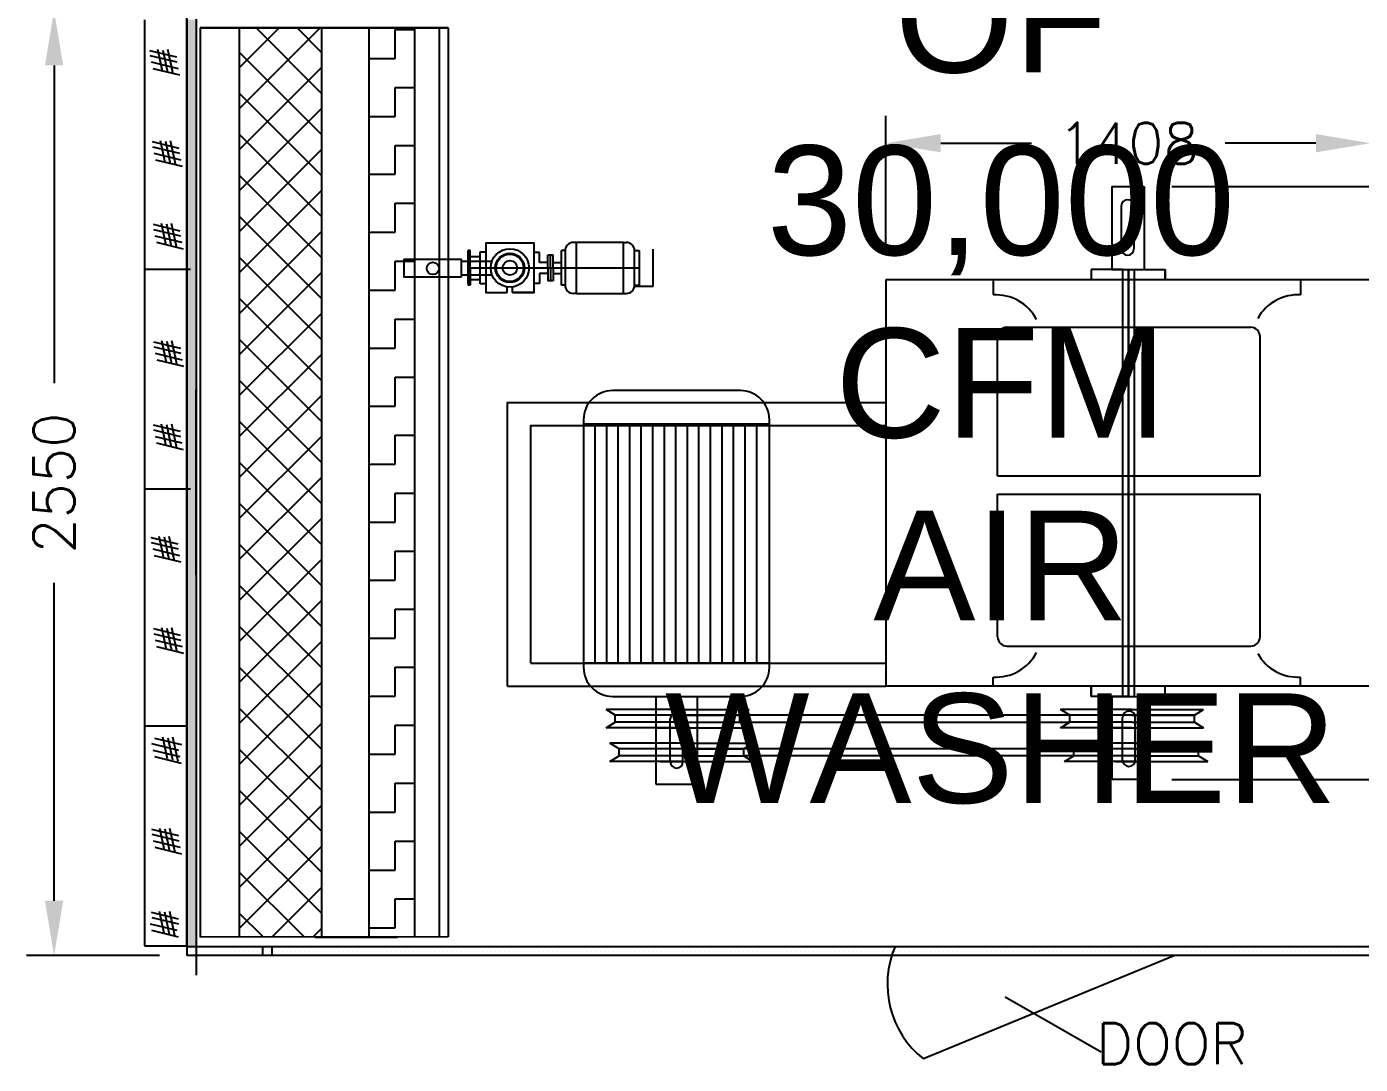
# Model space of a CAD drawing. Extents: x 17841 to 24164, y -6417 to 2983.
# Drawn here: x 19076 to 20537, y 1113 to 2250 of the extents above; entities that cross this region are included whole.
import ezdxf

# ---------------------------------------------------------------- set-up
doc = ezdxf.new("R2010")
doc.units = 0
doc.header["$LTSCALE"] = 5
doc.header["$PDMODE"] = 3
doc.layers.get('0').update_dxf_attribs({"linetype": 'CONTINUOUS'})
doc.layers.get('DEFPOINTS').update_dxf_attribs({"linetype": 'CONTINUOUS'})
doc.styles.get("Standard").update_dxf_attribs({"font": 'romans.shx', "height": 45})
doc.dimstyles.get("Standard").update_dxf_attribs({"dimscale": 30, "dimtxt": 2, "dimasz": 1, "dimexe": 0.5, "dimexo": 0.5, "dimgap": 0.2, "dimtad": 1, "dimdec": 0, "dimdsep": 46, "dimtxsty": 'Standard', "dimcen": 2.5, "dimadec": 0, "dimazin": 0, "dimtfac": 1, "dimtdec": 0, "dimtmove": 2, "dimatfit": 3, "dimfxl": 1, "dimtolj": 1, "dimtzin": 0, "dimarcsym": 0})

# ---------------------------------------------------------------- blocks, each defined once
blk = doc.blocks.new('*D22')
at = {"color": 0, "lineweight": -2, "transparency": 16777216}
for p, q in [((19221.6, 2267.1), (19076.4, 2267.1)), ((19106.4, 2207.1), (19106.4, 1858.9)), ((19106.4, 1292.1), (19106.4, 1640.3)), ((19221.9, 1232.1), (19076.4, 1232.1))]:
    blk.add_line(p, q, dxfattribs=at)
at = {"color": 0, "transparency": 16777216}
for points in [[(19096.4, 2207.1), (19116.4, 2207.1), (19106.4, 2267.1)], [(19096.4, 1292.1), (19116.4, 1292.1), (19106.4, 1232.1)]]:
    blk.add_solid(points, dxfattribs=at)
at = {"layer": 'DEFPOINTS', "color": 0, "transparency": 16777216}
for p in [(19251.6, 2267.1), (19106.4, 1232.1), (19251.9, 1232.1)]:
    blk.add_point(p, dxfattribs=at)
at = {"color": 0, "transparency": 16777216, "insert": (19106.4, 1749.6), "char_height": 45, "attachment_point": 5, "rotation": 90}
blk.add_mtext('\\A1;2550', dxfattribs=at)
blk = doc.blocks.new('*D28')
at = {"color": 0, "lineweight": -2, "transparency": 16777216}
for p, q in [((20330.4, 2074.5), (20925.5, 2074.5)), ((20895.5, 2014.5), (20895.5, 1855.7)), ((20895.5, 1484.8), (20895.5, 1643.6)), ((20330.6, 1424.8), (20925.5, 1424.8))]:
    blk.add_line(p, q, dxfattribs=at)
at = {"color": 0, "transparency": 16777216}
for points in [[(20885.5, 2014.5), (20905.5, 2014.5), (20895.5, 2074.5)], [(20885.5, 1484.8), (20905.5, 1484.8), (20895.5, 1424.8)]]:
    blk.add_solid(points, dxfattribs=at)
at = {"layer": 'DEFPOINTS', "color": 0, "transparency": 16777216}
for p in [(20300.4, 2074.5), (20300.6, 1424.8), (20895.5, 1424.8)]:
    blk.add_point(p, dxfattribs=at)
at = {"color": 0, "transparency": 16777216, "insert": (20895.5, 1749.6), "char_height": 45, "attachment_point": 5, "rotation": 90}
blk.add_mtext('\\A1;1520', dxfattribs=at)
blk = doc.blocks.new('*D29')
at = {"color": 0, "lineweight": -2, "transparency": 16777216}
for p, q in [((20017.5, 2002.1), (20017.5, 2151.9)), ((20548.4, 2002.1), (20548.4, 2151.9)), ((20077.5, 2121.9), (20176.9, 2121.9)), ((20488.4, 2121.9), (20389, 2121.9))]:
    blk.add_line(p, q, dxfattribs=at)
at = {"color": 0, "transparency": 16777216}
for points in [[(20077.5, 2131.9), (20077.5, 2111.9), (20017.5, 2121.9)], [(20488.4, 2131.9), (20488.4, 2111.9), (20548.4, 2121.9)]]:
    blk.add_solid(points, dxfattribs=at)
at = {"layer": 'DEFPOINTS', "color": 0, "transparency": 16777216}
for p in [(20548.4, 2121.9), (20017.5, 1972.1), (20548.4, 1972.1)]:
    blk.add_point(p, dxfattribs=at)
at = {"color": 0, "transparency": 16777216, "insert": (20282.9, 2121.9), "char_height": 45, "attachment_point": 5}
blk.add_mtext('\\A1;1408', dxfattribs=at)

msp = doc.modelspace()

# ---------------------------------------------------------------- hatches: boundary and pattern name
h = msp.add_hatch()
h.set_pattern_fill('DOTS', color=0, scale=3, style=0)
h.set_pattern_definition([(0, (-10661.94, -1087.201), (2.38125, 4.7625), [0, -4.7625])])
h.paths.add_polyline_path([(19251.9, 2257.1), (19251.9, 1242.6), (19261.9, 1242.6), (19261.9, 1445.6), (19261.9, 1648.6), (19261.9, 1851.6), (19261.9, 2054.6), (19261.9, 2257.1)])
h = msp.add_hatch()
h.set_pattern_fill('ANSI37', color=0, scale=10, style=0)
h.set_pattern_definition([(45, (-10968.167, -1087.2), (-22.45064, 22.45064), []), (135, (-10968.167, -1087.2), (-22.45064, -22.45064), [])])
h.paths.add_polyline_path([(19399.3, 2248.1), (19399.3, 1252.6), (19309.3, 1252.6), (19309.3, 2248.1)])
h = msp.add_hatch()
h.set_pattern_fill('ZIGZAG', color=0, scale=10, style=0)
h.set_pattern_definition([(0, (-10968.167, -1087.2), (31.75, 31.75), [31.75, -31.75]), (90, (-10936.417, -1087.2), (-31.75, 31.75), [31.75, -31.75])])
h.paths.add_polyline_path([(19451.6, 2248.1), (19501.6, 2248.1), (19501.6, 1252.6), (19451.6, 1252.6)])

# ---------------------------------------------------------------- linework, layer by layer
at = {"color": 0}
for p, q in [((19251.6, 2267.1), (19251.6, 1242.6)), ((19205.6, 2257.1), (19205.6, 1242.6)), ((19251.6, 2257.6), (19251.6, 1242.6)), ((19251.9, 2257.6), (19251.9, 1242.6)), ((19261.9, 2257.6), (19261.9, 2054.6)), ((19266.4, 2248.1), (19266.4, 1252.1)), ((19266.4, 2248.1), (19538.1, 2248.1)), ((19538.1, 2248.1), (19266.4, 2248.1)), ((19309.3, 2248.1), (19309.3, 1252.6)), ((19309.3, 2248.1), (19399.3, 2248.1)), ((19399.3, 2248.1), (19399.3, 1252.6)), ((19451.6, 1252.6), (19451.6, 2248.1)), ((19451.6, 2248.1), (19501.6, 2248.1)), ((19501.6, 1252.6), (19501.6, 2248.1)), ((19528.1, 2248.1), (19528.1, 1252.6)), ((19538.1, 2248.1), (19538.1, 1252.6)), ((19251.6, 2201.4), (19251.6, 1242.6)), ((20265, 2074.5), (20300.4, 2074.5)), ((20265, 2074.5), (20265, 1983.5)), ((20300.4, 2074.5), (20300.4, 1983.5)), ((20300.4, 2074.5), (20300.4, 2053)), ((19261.9, 2054.6), (19261.9, 1851.6)), ((20275.1, 2053), (20275.1, 2006.2)), ((20289, 2053), (20289, 2006.2)), ((19560.1, 1985.3), (19560.1, 2004.3)), ((19562.1, 2004.3), (19560.1, 2004.3)), ((19560.1, 1967.8), (19560.1, 2002.8)), ((19561.1, 1985.3), (19561.1, 2004.3)), ((19561.1, 1967.8), (19561.1, 2002.8)), ((19562.1, 1985.3), (19562.1, 2004.3)), ((19562.1, 1967.8), (19562.1, 2002.8)), ((19573.1, 1967.8), (19573.1, 2002.8)), ((19573.1, 2002.8), (19579.1, 2002.8)), ((19579.1, 2012.3), (19579.1, 1985.3)), ((19638.1, 2002.3), (19632.1, 2002.3)), ((19632.1, 1968.3), (19632.1, 2002.3)), ((19638.1, 1991.3), (19638.1, 2002.3)), ((19666.1, 2004.3), (19662.1, 2004.3)), ((19662.1, 1966.3), (19662.1, 2004.3)), ((19666.1, 2004.3), (19666.1, 1966.3)), ((19678.1, 2013.3), (19675.1, 2013.3)), ((19730.1, 2013.3), (19733.1, 2013.3)), ((19742.1, 1966.3), (19742.1, 2004.3)), ((19742.1, 2004.3), (19747.1, 2004.3)), ((19747.1, 2004.3), (19747.1, 1966.3)), ((19762.6, 1965.5), (19762.6, 2005.7)), ((19552.4, 1992.8), (19586, 1992.8)), ((19562.1, 1997.8), (19573.1, 1997.8)), ((19641.1, 1991.3), (19638.1, 1991.3)), ((19647.1, 1991.3), (19641.1, 1991.3)), ((19647.1, 1985.3), (19647.1, 1999.3)), ((19653.1, 1999.3), (19647.1, 1999.3)), ((19650.1, 1985.3), (19650.1, 1999.3)), ((19653.1, 1985.3), (19653.1, 1999.3)), ((19653.1, 1985.3), (19653.1, 1991.3)), ((19653.1, 1991.3), (19662.1, 1991.3)), ((19205.6, 1983.9), (19255.9, 1983.9)), ((19552.4, 1977.8), (19586, 1977.8)), ((19560.1, 1985.3), (19560.1, 1966.3)), ((19561.1, 1985.3), (19561.1, 1966.3)), ((19562.1, 1985.3), (19562.1, 1972.8)), ((19562.1, 1985.3), (19562.1, 1966.3)), ((19562.1, 1972.8), (19573.1, 1972.8)), ((19579.1, 1985.3), (19579.1, 1967.8)), ((19584.6, 1985.3), (19632.1, 1985.3)), ((19641.1, 1979.3), (19638.1, 1979.3)), ((19638.1, 1979.3), (19638.1, 1968.3)), ((19647.1, 1979.3), (19641.1, 1979.3)), ((19647.1, 1985.3), (19647.1, 1971.3)), ((19650.1, 1985.3), (19650.1, 1979.3)), ((19650.1, 1985.3), (19650.1, 1971.3)), ((19653.1, 1985.3), (19653.1, 1979.3)), ((19653.1, 1985.3), (19653.1, 1971.3)), ((19653.1, 1979.3), (19662.1, 1979.3)), ((20548.4, 1972.1), (20017.5, 1972.1)), ((20017.5, 1972.1), (20017.5, 1527.2)), ((20276.5, 1983.4), (20242.1, 1983.4)), ((20242.1, 1983.4), (20242.1, 1972)), ((20265, 1983.5), (20242.2, 1983.5)), ((20242.2, 1983.5), (20242.2, 1972.1)), ((20265, 1983.5), (20300.4, 1983.5)), ((20276.5, 1983.5), (20276.5, 1515.6)), ((20276.5, 1983.4), (20323, 1983.4)), ((20276.6, 1983.5), (20276.6, 1515.7)), ((20282.8, 1983.5), (20282.8, 1515.6)), ((20282.9, 1983.5), (20282.9, 1515.7)), ((20289.2, 1983.5), (20289.2, 1515.7)), ((20289.2, 1983.5), (20289.2, 1515.6)), ((20300.4, 1983.5), (20323.1, 1983.5)), ((20300.4, 1983.5), (20300.4, 1983.5)), ((20323, 1983.4), (20323, 1972)), ((20323.1, 1983.5), (20323.1, 1972.1)), ((19562.1, 1966.3), (19560.1, 1966.3)), ((19579.1, 1967.8), (19573.1, 1967.8)), ((19602.6, 1958.3), (19602.6, 1964.5)), ((19602.6, 1958.3), (19602.6, 1964.5)), ((19608.6, 1958.3), (19608.6, 1964.5)), ((19632.1, 1958.3), (19608.6, 1958.3)), ((19638.1, 1968.3), (19632.1, 1968.3)), ((19653.1, 1971.3), (19647.1, 1971.3)), ((19666.1, 1966.3), (19662.1, 1966.3)), ((19678.1, 1957.3), (19675.1, 1957.3)), ((19730.1, 1957.3), (19733.1, 1957.3)), ((19742.1, 1966.3), (19747.1, 1966.3)), ((19742.6, 1965.5), (19762.6, 1965.5)), ((19261.9, 1851.6), (19261.9, 1648.6)), ((19261.9, 1648.6), (19261.9, 1851.6)), ((19686.3, 1814.3), (19889.8, 1814.3)), ((19699, 1552.6), (19699, 1814.3)), ((19711.6, 1552.6), (19711.6, 1814.3)), ((19724.2, 1552.6), (19724.2, 1814.3)), ((19736.9, 1552.6), (19736.9, 1814.3)), ((19749.5, 1552.6), (19749.5, 1814.3)), ((19762.2, 1552.6), (19762.2, 1814.3)), ((19774.8, 1552.6), (19774.8, 1814.3)), ((19787.4, 1552.6), (19787.4, 1814.3)), ((19889.8, 1814.3), (19788.1, 1814.3)), ((19800.1, 1552.6), (19800.1, 1814.3)), ((19812.7, 1552.6), (19812.7, 1814.3)), ((19825.4, 1552.6), (19825.4, 1814.3)), ((19838, 1552.6), (19838, 1814.3)), ((19850.6, 1552.6), (19850.6, 1814.3)), ((19863.3, 1552.6), (19863.3, 1814.3)), ((19875.9, 1552.6), (19875.9, 1814.3)), ((19255.9, 1742.8), (19205.6, 1742.8)), ((19261.9, 1648.6), (19261.9, 1210.5)), ((19261.9, 1648.6), (19261.9, 1445.6)), ((19628.4, 1552.4), (20017.5, 1552.4)), ((19686.3, 1552.6), (19699, 1552.6)), ((19603.1, 1527.2), (20017.5, 1527.2)), ((20548.4, 1527.2), (20017.5, 1527.2)), ((20242.3, 1515.7), (20242.3, 1527.1)), ((20242.4, 1515.8), (20242.4, 1527.2)), ((20323.2, 1515.7), (20323.2, 1527.1)), ((20323.3, 1515.8), (20323.3, 1527.2)), ((19765.3, 1516), (19765.3, 1419.9)), ((19810.8, 1516), (19810.8, 1419.9)), ((20282.8, 1515.7), (20242.3, 1515.7)), ((20265.2, 1515.8), (20242.4, 1515.8)), ((20265.2, 1424.8), (20265.2, 1515.8)), ((20265.2, 1515.8), (20300.6, 1515.8)), ((20282.8, 1515.7), (20323.2, 1515.7)), ((20300.6, 1424.8), (20300.6, 1515.8)), ((20300.6, 1515.8), (20323.3, 1515.8)), ((19789.3, 1501.7), (19710.9, 1501.7)), ((19721, 1495.4), (19710.9, 1501.7)), ((20355.2, 1495.4), (19720.6, 1495.4)), ((19789.3, 1495.4), (19721, 1495.4)), ((19721, 1487.8), (19721, 1495.4)), ((19721, 1487.8), (19721, 1495.4)), ((19781.1, 1444.5), (19781.1, 1491.3)), ((19789.3, 1501.7), (19867.7, 1501.7)), ((19789.3, 1495.4), (19857.5, 1495.4)), ((19795, 1444.5), (19795, 1491.3)), ((19857.5, 1495.4), (19867.7, 1501.7)), ((19857.5, 1487.8), (19857.5, 1495.4)), ((20286.9, 1501.7), (20208.6, 1501.7)), ((20218.7, 1495.4), (20208.6, 1501.7)), ((20286.9, 1495.4), (20218.7, 1495.4)), ((20218.7, 1487.8), (20218.7, 1495.4)), ((20218.7, 1487.8), (20218.7, 1495.4)), ((20276.6, 1446.3), (20276.6, 1493)), ((20286.9, 1501.7), (20365.3, 1501.7)), ((20286.9, 1495.4), (20355.2, 1495.4)), ((20290.5, 1446.3), (20290.5, 1493)), ((20355.2, 1495.4), (20365.3, 1501.7)), ((20355.2, 1487.8), (20355.2, 1495.4)), ((19205.6, 1483.6), (19251.6, 1483.6)), ((19710.9, 1481.5), (19721, 1487.8)), ((19789.3, 1481.5), (19710.9, 1481.5)), ((19789.3, 1487.8), (19721, 1487.8)), ((19789.3, 1487.8), (19721, 1487.8)), ((19766.5, 1481.5), (19812, 1481.5)), ((19789.3, 1487.8), (19857.5, 1487.8)), ((19789.3, 1487.8), (19857.5, 1487.8)), ((19789.3, 1481.5), (19867.7, 1481.5)), ((19857.5, 1487.8), (19867.7, 1481.5)), ((19857.5, 1487.8), (20218.7, 1487.8)), ((20208.6, 1481.5), (20218.7, 1487.8)), ((20286.9, 1481.5), (20208.6, 1481.5)), ((20286.9, 1487.8), (20218.7, 1487.8)), ((20286.9, 1487.8), (20218.7, 1487.8)), ((20264.2, 1481.5), (20309.7, 1481.5)), ((20286.9, 1487.8), (20355.2, 1487.8)), ((20286.9, 1487.8), (20355.2, 1487.8)), ((20286.9, 1481.5), (20365.3, 1481.5)), ((20355.2, 1487.8), (20365.3, 1481.5)), ((19793.5, 1464.8), (19715.1, 1464.8)), ((19725.2, 1458.4), (19715.1, 1464.8)), ((19793.5, 1464.8), (19871.8, 1464.8)), ((19861.7, 1458.4), (19871.8, 1464.8)), ((20291.4, 1464.8), (20213.1, 1464.8)), ((20223.2, 1458.4), (20213.1, 1464.8)), ((20291.4, 1464.8), (20369.8, 1464.8)), ((20359.7, 1458.4), (20369.8, 1464.8)), ((19715.1, 1444.5), (19725.2, 1450.8)), ((20359.8, 1458.4), (19725.2, 1458.4)), ((19793.5, 1458.4), (19725.2, 1458.4)), ((19725.2, 1450.8), (19725.2, 1458.4)), ((19725.2, 1450.8), (19725.2, 1458.4)), ((19793.5, 1450.8), (19725.2, 1450.8)), ((19793.5, 1450.8), (19725.2, 1450.8)), ((19793.5, 1458.4), (19861.7, 1458.4)), ((19793.5, 1450.8), (19861.7, 1450.8)), ((19793.5, 1450.8), (19861.7, 1450.8)), ((19861.7, 1450.8), (19861.7, 1458.4)), ((19861.7, 1450.8), (19871.8, 1444.5)), ((20223.2, 1450.8), (19861.7, 1450.8)), ((20213.1, 1444.5), (20223.2, 1450.8)), ((20291.4, 1458.4), (20223.2, 1458.4)), ((20223.2, 1450.8), (20223.2, 1458.4)), ((20223.2, 1450.8), (20223.2, 1458.4)), ((20291.4, 1450.8), (20223.2, 1450.8)), ((20291.4, 1450.8), (20223.2, 1450.8)), ((20265.2, 1424.8), (20265.2, 1446.3)), ((20291.4, 1458.4), (20359.7, 1458.4)), ((20291.4, 1450.8), (20359.7, 1450.8)), ((20291.4, 1450.8), (20359.7, 1450.8)), ((20359.7, 1450.8), (20359.7, 1458.4)), ((20359.7, 1450.8), (20369.8, 1444.5)), ((19793.5, 1444.5), (19715.1, 1444.5)), ((19770.7, 1444.5), (19816.2, 1444.5)), ((19781.1, 1444.5), (19795, 1444.5)), ((19793.5, 1444.5), (19871.8, 1444.5)), ((20291.4, 1444.5), (20213.1, 1444.5)), ((20268.7, 1444.5), (20314.2, 1444.5)), ((20291.4, 1444.5), (20369.8, 1444.5)), ((19765.3, 1419.9), (19810.8, 1419.9)), ((20300.6, 1424.8), (20265.2, 1424.8)), ((19205.6, 1242.6), (19251.6, 1242.6)), ((19251.9, 1242.6), (19251.9, 1232.1)), ((19251.9, 1242.1), (19677.9, 1242.1)), ((19538.1, 1252.6), (19266.4, 1252.1)), ((19334.8, 1242.1), (19334.8, 1232.1)), ((19344.8, 1242.1), (19344.8, 1232.1)), ((19392.4, 1252.1), (19482.4, 1252.1)), ((19428.4, 1242.1), (19628.4, 1242.1)), ((19428.4, 1242.1), (19628.4, 1242.1)), ((19677.9, 1242.1), (20548.4, 1242.1)), ((20708.4, 1232.1), (19251.9, 1232.1)), ((19253.4, 1241.2), (19253.4, 1241.2)), ((19255.8, 1236.4), (19255.8, 1236.4)), ((19258.2, 1241.2), (19258.2, 1241.2)), ((19260.6, 1236.4), (19260.6, 1236.4)), ((19263, 1241.2), (19263, 1241.2)), ((19263, 1236.4), (19263, 1236.4)), ((19265.4, 1241.2), (19265.4, 1241.2)), ((19267.8, 1236.4), (19267.8, 1236.4)), ((19270.2, 1241.2), (19270.2, 1241.2)), ((19272.5, 1236.4), (19272.5, 1236.4)), ((19274.9, 1241.2), (19274.9, 1241.2)), ((19277.3, 1236.4), (19277.3, 1236.4)), ((19279.7, 1241.2), (19279.7, 1241.2)), ((19282.1, 1236.4), (19282.1, 1236.4)), ((19284.5, 1241.2), (19284.5, 1241.2)), ((19285.5, 1236.4), (19285.5, 1236.4)), ((19287.9, 1241.2), (19287.9, 1241.2)), ((19290.3, 1236.4), (19290.3, 1236.4)), ((19292.7, 1241.2), (19292.7, 1241.2)), ((19295.1, 1236.4), (19295.1, 1236.4)), ((19297.4, 1241.2), (19297.4, 1241.2)), ((19299.8, 1236.4), (19299.8, 1236.4)), ((19302.2, 1241.2), (19302.2, 1241.2)), ((19304.6, 1236.4), (19304.6, 1236.4)), ((19307, 1241.2), (19307, 1241.2)), ((19309.6, 1236.4), (19309.6, 1236.4)), ((19312, 1241.2), (19312, 1241.2)), ((19314.4, 1236.4), (19314.4, 1236.4)), ((19316.8, 1241.2), (19316.8, 1241.2)), ((19319.2, 1236.4), (19319.2, 1236.4)), ((19321.6, 1241.2), (19321.6, 1241.2)), ((19323.9, 1236.4), (19323.9, 1236.4)), ((19326.3, 1241.2), (19326.3, 1241.2)), ((19328.7, 1236.4), (19328.7, 1236.4)), ((19331.1, 1241.2), (19331.1, 1241.2)), ((19335.4, 1241.2), (19335.4, 1241.2)), ((19337.8, 1236.4), (19337.8, 1236.4)), ((19340.2, 1241.2), (19340.2, 1241.2)), ((19342.6, 1236.4), (19342.6, 1236.4)), ((19345, 1241.2), (19345, 1241.2)), ((19347.3, 1236.4), (19347.3, 1236.4)), ((19349.7, 1241.2), (19349.7, 1241.2)), ((19352.1, 1236.4), (19352.1, 1236.4)), ((19354.5, 1241.2), (19354.5, 1241.2)), ((19356.9, 1236.4), (19356.9, 1236.4)), ((19359.2, 1241.2), (19359.2, 1241.2)), ((19361.6, 1236.4), (19361.6, 1236.4)), ((19364, 1241.2), (19364, 1241.2)), ((19366.4, 1236.4), (19366.4, 1236.4)), ((19368.8, 1241.2), (19368.8, 1241.2)), ((19371.1, 1236.4), (19371.1, 1236.4)), ((19373.5, 1241.2), (19373.5, 1241.2)), ((19375.9, 1236.4), (19375.9, 1236.4)), ((19378.3, 1241.2), (19378.3, 1241.2)), ((19380.7, 1236.4), (19380.7, 1236.4)), ((19383.1, 1241.2), (19383.1, 1241.2)), ((19385.4, 1236.4), (19385.4, 1236.4)), ((19387.8, 1241.2), (19387.8, 1241.2)), ((19390.2, 1236.4), (19390.2, 1236.4)), ((19392.6, 1241.2), (19392.6, 1241.2)), ((19395, 1236.4), (19395, 1236.4)), ((19397.3, 1241.2), (19397.3, 1241.2)), ((19399.7, 1236.4), (19399.7, 1236.4)), ((19402.1, 1241.2), (19402.1, 1241.2)), ((19404.5, 1236.4), (19404.5, 1236.4)), ((19406.9, 1241.2), (19406.9, 1241.2)), ((19409.2, 1236.4), (19409.2, 1236.4)), ((19411.6, 1241.2), (19411.6, 1241.2)), ((19414, 1236.4), (19414, 1236.4)), ((19416.4, 1241.2), (19416.4, 1241.2)), ((19418.8, 1236.4), (19418.8, 1236.4)), ((19421.2, 1241.2), (19421.2, 1241.2)), ((19423.5, 1236.4), (19423.5, 1236.4)), ((19425.9, 1241.2), (19425.9, 1241.2)), ((19428.3, 1236.4), (19428.3, 1236.4)), ((19430.7, 1241.2), (19430.7, 1241.2)), ((19433.1, 1236.4), (19433.1, 1236.4)), ((19435.4, 1241.2), (19435.4, 1241.2)), ((19437.8, 1236.4), (19437.8, 1236.4)), ((19440.2, 1241.2), (19440.2, 1241.2)), ((19442.6, 1236.4), (19442.6, 1236.4)), ((19445, 1241.2), (19445, 1241.2)), ((19447.3, 1236.4), (19447.3, 1236.4)), ((19449.7, 1241.2), (19449.7, 1241.2)), ((19452.1, 1236.4), (19452.1, 1236.4)), ((19454.5, 1241.2), (19454.5, 1241.2)), ((19456.9, 1236.4), (19456.9, 1236.4)), ((19459.3, 1241.2), (19459.3, 1241.2)), ((19461.6, 1236.4), (19461.6, 1236.4)), ((19464, 1241.2), (19464, 1241.2)), ((19466.4, 1236.4), (19466.4, 1236.4)), ((19468.8, 1241.2), (19468.8, 1241.2)), ((19471.2, 1236.4), (19471.2, 1236.4)), ((19473.5, 1241.2), (19473.5, 1241.2)), ((19475.9, 1236.4), (19475.9, 1236.4)), ((19478.3, 1241.2), (19478.3, 1241.2)), ((19480.7, 1236.4), (19480.7, 1236.4)), ((19483.1, 1241.2), (19483.1, 1241.2)), ((19485.4, 1236.4), (19485.4, 1236.4)), ((19487.8, 1241.2), (19487.8, 1241.2)), ((19490.2, 1236.4), (19490.2, 1236.4)), ((19492.6, 1241.2), (19492.6, 1241.2)), ((19495, 1236.4), (19495, 1236.4)), ((19497.4, 1241.2), (19497.4, 1241.2)), ((19499.7, 1236.4), (19499.7, 1236.4)), ((19502.1, 1241.2), (19502.1, 1241.2)), ((19504.5, 1236.4), (19504.5, 1236.4)), ((19506.9, 1241.2), (19506.9, 1241.2)), ((19509.3, 1236.4), (19509.3, 1236.4)), ((19511.6, 1241.2), (19511.6, 1241.2)), ((19514, 1236.4), (19514, 1236.4)), ((19516.4, 1241.2), (19516.4, 1241.2)), ((19518.8, 1236.4), (19518.8, 1236.4)), ((19521.2, 1241.2), (19521.2, 1241.2)), ((19523.5, 1236.4), (19523.5, 1236.4)), ((19525.9, 1241.2), (19525.9, 1241.2)), ((19528.3, 1236.4), (19528.3, 1236.4)), ((19530.7, 1241.2), (19530.7, 1241.2)), ((19533.1, 1236.4), (19533.1, 1236.4)), ((19535.5, 1241.2), (19535.5, 1241.2)), ((19537.8, 1236.4), (19537.8, 1236.4)), ((19540.2, 1241.2), (19540.2, 1241.2)), ((19542.6, 1236.4), (19542.6, 1236.4)), ((19545, 1241.2), (19545, 1241.2)), ((19547.4, 1236.4), (19547.4, 1236.4)), ((19549.7, 1241.2), (19549.7, 1241.2)), ((19552.1, 1236.4), (19552.1, 1236.4)), ((19554.5, 1241.2), (19554.5, 1241.2)), ((19556.9, 1236.4), (19556.9, 1236.4)), ((19559.3, 1241.2), (19559.3, 1241.2)), ((19561.6, 1236.4), (19561.6, 1236.4)), ((19564, 1241.2), (19564, 1241.2)), ((19566.4, 1236.4), (19566.4, 1236.4)), ((19568.8, 1241.2), (19568.8, 1241.2)), ((19571.2, 1236.4), (19571.2, 1236.4)), ((19573.6, 1241.2), (19573.6, 1241.2)), ((19575.9, 1236.4), (19575.9, 1236.4)), ((19578.3, 1241.2), (19578.3, 1241.2)), ((19580.7, 1236.4), (19580.7, 1236.4)), ((19583.1, 1241.2), (19583.1, 1241.2)), ((19585.5, 1236.4), (19585.5, 1236.4)), ((19587.8, 1241.2), (19587.8, 1241.2)), ((19590.2, 1236.4), (19590.2, 1236.4)), ((19592.6, 1241.2), (19592.6, 1241.2)), ((19595, 1236.4), (19595, 1236.4)), ((19597.4, 1241.2), (19597.4, 1241.2)), ((19599.7, 1236.4), (19599.7, 1236.4)), ((19602.1, 1241.2), (19602.1, 1241.2)), ((19604.5, 1236.4), (19604.5, 1236.4)), ((19606.9, 1241.2), (19606.9, 1241.2)), ((19609.3, 1236.4), (19609.3, 1236.4)), ((19611.7, 1241.2), (19611.7, 1241.2)), ((19614, 1236.4), (19614, 1236.4)), ((19616.4, 1241.2), (19616.4, 1241.2)), ((19618.8, 1236.4), (19618.8, 1236.4)), ((19621.2, 1241.2), (19621.2, 1241.2)), ((19623.6, 1236.4), (19623.6, 1236.4)), ((19625.9, 1241.2), (19625.9, 1241.2)), ((19628.3, 1236.4), (19628.3, 1236.4)), ((19630.7, 1241.2), (19630.7, 1241.2)), ((19633.1, 1236.4), (19633.1, 1236.4)), ((19635.5, 1241.2), (19635.5, 1241.2)), ((19637.8, 1236.4), (19637.8, 1236.4)), ((19640.2, 1241.2), (19640.2, 1241.2)), ((19642.6, 1236.4), (19642.6, 1236.4)), ((19645, 1241.2), (19645, 1241.2)), ((19647.4, 1236.4), (19647.4, 1236.4)), ((19649.8, 1241.2), (19649.8, 1241.2)), ((19652.1, 1236.4), (19652.1, 1236.4)), ((19654.5, 1241.2), (19654.5, 1241.2)), ((19656.9, 1236.4), (19656.9, 1236.4)), ((19659.3, 1241.2), (19659.3, 1241.2)), ((19661.7, 1236.4), (19661.7, 1236.4)), ((19664, 1241.2), (19664, 1241.2)), ((19666.4, 1236.4), (19666.4, 1236.4)), ((19668.8, 1241.2), (19668.8, 1241.2)), ((19671.2, 1236.4), (19671.2, 1236.4)), ((19673.6, 1241.2), (19673.6, 1241.2)), ((19675.9, 1236.4), (19675.9, 1236.4)), ((19678.3, 1241.2), (19678.3, 1241.2)), ((19680.7, 1236.4), (19680.7, 1236.4)), ((19683.1, 1241.2), (19683.1, 1241.2)), ((19685.5, 1236.4), (19685.5, 1236.4)), ((19687.9, 1241.2), (19687.9, 1241.2)), ((19690.2, 1236.4), (19690.2, 1236.4)), ((19692.6, 1241.2), (19692.6, 1241.2)), ((19695, 1236.4), (19695, 1236.4)), ((19697.4, 1241.2), (19697.4, 1241.2)), ((19699.8, 1236.4), (19699.8, 1236.4)), ((19702.1, 1241.2), (19702.1, 1241.2)), ((19704.5, 1236.4), (19704.5, 1236.4)), ((19706.9, 1241.2), (19706.9, 1241.2)), ((19709.3, 1236.4), (19709.3, 1236.4)), ((19711.7, 1241.2), (19711.7, 1241.2)), ((19714, 1236.4), (19714, 1236.4)), ((19716.4, 1241.2), (19716.4, 1241.2)), ((19718.8, 1236.4), (19718.8, 1236.4)), ((19721.2, 1241.2), (19721.2, 1241.2)), ((19723.6, 1236.4), (19723.6, 1236.4)), ((19726, 1241.2), (19726, 1241.2)), ((19728.3, 1236.4), (19728.3, 1236.4)), ((19730.7, 1241.2), (19730.7, 1241.2)), ((19733.1, 1236.4), (19733.1, 1236.4)), ((19735.5, 1241.2), (19735.5, 1241.2)), ((19737.9, 1236.4), (19737.9, 1236.4)), ((19740.2, 1241.2), (19740.2, 1241.2)), ((19742.6, 1236.4), (19742.6, 1236.4)), ((19745, 1241.2), (19745, 1241.2)), ((19747.4, 1236.4), (19747.4, 1236.4)), ((19749.8, 1241.2), (19749.8, 1241.2)), ((19752.1, 1236.4), (19752.1, 1236.4)), ((19754.5, 1241.2), (19754.5, 1241.2)), ((19756.9, 1236.4), (19756.9, 1236.4)), ((19759.3, 1241.2), (19759.3, 1241.2)), ((19761.7, 1236.4), (19761.7, 1236.4)), ((19764.1, 1241.2), (19764.1, 1241.2)), ((19766.4, 1236.4), (19766.4, 1236.4)), ((19768.8, 1241.2), (19768.8, 1241.2)), ((19771.2, 1236.4), (19771.2, 1236.4)), ((19773.6, 1241.2), (19773.6, 1241.2)), ((19776, 1236.4), (19776, 1236.4)), ((19778.3, 1241.2), (19778.3, 1241.2)), ((19780.7, 1236.4), (19780.7, 1236.4)), ((19783.1, 1241.2), (19783.1, 1241.2)), ((19785.5, 1236.4), (19785.5, 1236.4)), ((19787.9, 1241.2), (19787.9, 1241.2)), ((19790.2, 1236.4), (19790.2, 1236.4)), ((19792.6, 1241.2), (19792.6, 1241.2)), ((19795, 1236.4), (19795, 1236.4)), ((19797.4, 1241.2), (19797.4, 1241.2)), ((19799.8, 1236.4), (19799.8, 1236.4)), ((19802.2, 1241.2), (19802.2, 1241.2)), ((19804.5, 1236.4), (19804.5, 1236.4)), ((19806.9, 1241.2), (19806.9, 1241.2)), ((19809.3, 1236.4), (19809.3, 1236.4)), ((19811.7, 1241.2), (19811.7, 1241.2)), ((19814.1, 1236.4), (19814.1, 1236.4)), ((19816.4, 1241.2), (19816.4, 1241.2)), ((19818.8, 1236.4), (19818.8, 1236.4)), ((19821.2, 1241.2), (19821.2, 1241.2)), ((19823.6, 1236.4), (19823.6, 1236.4)), ((19826, 1241.2), (19826, 1241.2)), ((19828.3, 1236.4), (19828.3, 1236.4)), ((19830.7, 1241.2), (19830.7, 1241.2)), ((19833.1, 1236.4), (19833.1, 1236.4)), ((19835.5, 1241.2), (19835.5, 1241.2)), ((19837.9, 1236.4), (19837.9, 1236.4)), ((19840.3, 1241.2), (19840.3, 1241.2)), ((19842.6, 1236.4), (19842.6, 1236.4)), ((19845, 1241.2), (19845, 1241.2)), ((19847.4, 1236.4), (19847.4, 1236.4)), ((19849.8, 1241.2), (19849.8, 1241.2)), ((19852.2, 1236.4), (19852.2, 1236.4)), ((19854.5, 1241.2), (19854.5, 1241.2)), ((19856.9, 1236.4), (19856.9, 1236.4)), ((19859.3, 1241.2), (19859.3, 1241.2)), ((19861.7, 1236.4), (19861.7, 1236.4)), ((19864.1, 1241.2), (19864.1, 1241.2)), ((19866.4, 1236.4), (19866.4, 1236.4)), ((19868.8, 1241.2), (19868.8, 1241.2)), ((19871.2, 1236.4), (19871.2, 1236.4)), ((19873.6, 1241.2), (19873.6, 1241.2)), ((19876, 1236.4), (19876, 1236.4)), ((19878.4, 1241.2), (19878.4, 1241.2)), ((19880.7, 1236.4), (19880.7, 1236.4)), ((19883.1, 1241.2), (19883.1, 1241.2)), ((19885.5, 1236.4), (19885.5, 1236.4)), ((19887.9, 1241.2), (19887.9, 1241.2)), ((19890.3, 1236.4), (19890.3, 1236.4)), ((19892.6, 1241.2), (19892.6, 1241.2)), ((19895, 1236.4), (19895, 1236.4)), ((19897.4, 1241.2), (19897.4, 1241.2)), ((19899.8, 1236.4), (19899.8, 1236.4)), ((19902.2, 1241.2), (19902.2, 1241.2)), ((19904.5, 1236.4), (19904.5, 1236.4)), ((19906.9, 1241.2), (19906.9, 1241.2)), ((19909.3, 1236.4), (19909.3, 1236.4)), ((19911.7, 1241.2), (19911.7, 1241.2)), ((19914.1, 1236.4), (19914.1, 1236.4)), ((19916.5, 1241.2), (19916.5, 1241.2)), ((19918.8, 1236.4), (19918.8, 1236.4)), ((19921.2, 1241.2), (19921.2, 1241.2)), ((19923.6, 1236.4), (19923.6, 1236.4)), ((19926, 1241.2), (19926, 1241.2)), ((19928.4, 1236.4), (19928.4, 1236.4)), ((19930.7, 1241.2), (19930.7, 1241.2)), ((19933.1, 1236.4), (19933.1, 1236.4)), ((19935.5, 1241.2), (19935.5, 1241.2)), ((19937.9, 1236.4), (19937.9, 1236.4)), ((19940.3, 1241.2), (19940.3, 1241.2)), ((19942.6, 1236.4), (19942.6, 1236.4)), ((19945, 1241.2), (19945, 1241.2)), ((19947.4, 1236.4), (19947.4, 1236.4)), ((19949.8, 1241.2), (19949.8, 1241.2)), ((19952.2, 1236.4), (19952.2, 1236.4)), ((19954.6, 1241.2), (19954.6, 1241.2)), ((19956.9, 1236.4), (19956.9, 1236.4)), ((19959.3, 1241.2), (19959.3, 1241.2)), ((19961.7, 1236.4), (19961.7, 1236.4)), ((19964.1, 1241.2), (19964.1, 1241.2)), ((19966.5, 1236.4), (19966.5, 1236.4)), ((19968.8, 1241.2), (19968.8, 1241.2)), ((19971.2, 1236.4), (19971.2, 1236.4)), ((19973.6, 1241.2), (19973.6, 1241.2)), ((19976, 1236.4), (19976, 1236.4)), ((19978.4, 1241.2), (19978.4, 1241.2)), ((19980.7, 1236.4), (19980.7, 1236.4)), ((19983.1, 1241.2), (19983.1, 1241.2)), ((19985.5, 1236.4), (19985.5, 1236.4)), ((19987.9, 1241.2), (19987.9, 1241.2)), ((19990.3, 1236.4), (19990.3, 1236.4)), ((19992.7, 1241.2), (19992.7, 1241.2)), ((19995, 1236.4), (19995, 1236.4)), ((19997.4, 1241.2), (19997.4, 1241.2)), ((19999.8, 1236.4), (19999.8, 1236.4)), ((20002.2, 1241.2), (20002.2, 1241.2)), ((20004.6, 1236.4), (20004.6, 1236.4)), ((20006.9, 1241.2), (20006.9, 1241.2)), ((20009.3, 1236.4), (20009.3, 1236.4)), ((20011.7, 1241.2), (20011.7, 1241.2)), ((20014.1, 1236.4), (20014.1, 1236.4)), ((20016.5, 1241.2), (20016.5, 1241.2)), ((20018.8, 1236.4), (20018.8, 1236.4)), ((20021.2, 1241.2), (20021.2, 1241.2)), ((20023.6, 1236.4), (20023.6, 1236.4)), ((20026, 1241.2), (20026, 1241.2)), ((20028.4, 1236.4), (20028.4, 1236.4)), ((20030.8, 1241.2), (20030.8, 1241.2)), ((20033.1, 1236.4), (20033.1, 1236.4)), ((20035.5, 1241.2), (20035.5, 1241.2)), ((20037.9, 1236.4), (20037.9, 1236.4)), ((20040.3, 1241.2), (20040.3, 1241.2)), ((20042.7, 1236.4), (20042.7, 1236.4)), ((20045, 1241.2), (20045, 1241.2)), ((20047.4, 1236.4), (20047.4, 1236.4)), ((20049.8, 1241.2), (20049.8, 1241.2)), ((20052.2, 1236.4), (20052.2, 1236.4)), ((20054.6, 1241.2), (20054.6, 1241.2)), ((20056.9, 1236.4), (20056.9, 1236.4)), ((20333.8, 1232.1), (20058.7, 1118.9)), ((20059.3, 1241.2), (20059.3, 1241.2)), ((20061.7, 1236.4), (20061.7, 1236.4)), ((20064.1, 1241.2), (20064.1, 1241.2)), ((20066.5, 1236.4), (20066.5, 1236.4)), ((20068.9, 1241.2), (20068.9, 1241.2)), ((20071.2, 1236.4), (20071.2, 1236.4)), ((20073.6, 1241.2), (20073.6, 1241.2)), ((20076, 1236.4), (20076, 1236.4)), ((20078.4, 1241.2), (20078.4, 1241.2)), ((20080.8, 1236.4), (20080.8, 1236.4)), ((20083.1, 1241.2), (20083.1, 1241.2)), ((20085.5, 1236.4), (20085.5, 1236.4)), ((20087.9, 1241.2), (20087.9, 1241.2)), ((20090.3, 1236.4), (20090.3, 1236.4)), ((20092.7, 1241.2), (20092.7, 1241.2)), ((20095, 1236.4), (20095, 1236.4)), ((20097.4, 1241.2), (20097.4, 1241.2)), ((20099.8, 1236.4), (20099.8, 1236.4)), ((20102.2, 1241.2), (20102.2, 1241.2)), ((20104.6, 1236.4), (20104.6, 1236.4)), ((20107, 1241.2), (20107, 1241.2)), ((20109.3, 1236.4), (20109.3, 1236.4)), ((20111.7, 1241.2), (20111.7, 1241.2)), ((20114.1, 1236.4), (20114.1, 1236.4)), ((20116.5, 1241.2), (20116.5, 1241.2)), ((20118.9, 1236.4), (20118.9, 1236.4)), ((20121.2, 1241.2), (20121.2, 1241.2)), ((20123.6, 1236.4), (20123.6, 1236.4)), ((20126, 1241.2), (20126, 1241.2)), ((20128.4, 1236.4), (20128.4, 1236.4)), ((20130.8, 1241.2), (20130.8, 1241.2)), ((20133.1, 1236.4), (20133.1, 1236.4)), ((20135.5, 1241.2), (20135.5, 1241.2)), ((20137.9, 1236.4), (20137.9, 1236.4)), ((20140.3, 1241.2), (20140.3, 1241.2)), ((20142.7, 1236.4), (20142.7, 1236.4)), ((20145.1, 1241.2), (20145.1, 1241.2)), ((20147.4, 1236.4), (20147.4, 1236.4)), ((20149.8, 1241.2), (20149.8, 1241.2)), ((20152.2, 1236.4), (20152.2, 1236.4)), ((20154.6, 1241.2), (20154.6, 1241.2)), ((20157, 1236.4), (20157, 1236.4)), ((20159.3, 1241.2), (20159.3, 1241.2)), ((20161.7, 1236.4), (20161.7, 1236.4)), ((20164.1, 1241.2), (20164.1, 1241.2)), ((20166.5, 1236.4), (20166.5, 1236.4)), ((20168.9, 1241.2), (20168.9, 1241.2)), ((20171.2, 1236.4), (20171.2, 1236.4)), ((20173.6, 1241.2), (20173.6, 1241.2)), ((20176, 1236.4), (20176, 1236.4)), ((20178.4, 1241.2), (20178.4, 1241.2)), ((20180.8, 1236.4), (20180.8, 1236.4)), ((20183.2, 1241.2), (20183.2, 1241.2)), ((20185.5, 1236.4), (20185.5, 1236.4)), ((20187.9, 1241.2), (20187.9, 1241.2)), ((20190.3, 1236.4), (20190.3, 1236.4)), ((20192.7, 1241.2), (20192.7, 1241.2)), ((20195.1, 1236.4), (20195.1, 1236.4)), ((20197.4, 1241.2), (20197.4, 1241.2)), ((20199.8, 1236.4), (20199.8, 1236.4)), ((20202.2, 1241.2), (20202.2, 1241.2)), ((20204.6, 1236.4), (20204.6, 1236.4)), ((20207, 1241.2), (20207, 1241.2)), ((20209.3, 1236.4), (20209.3, 1236.4)), ((20211.7, 1241.2), (20211.7, 1241.2)), ((20214.1, 1236.4), (20214.1, 1236.4)), ((20216.5, 1241.2), (20216.5, 1241.2)), ((20218.9, 1236.4), (20218.9, 1236.4)), ((20221.3, 1241.2), (20221.3, 1241.2)), ((20223.6, 1236.4), (20223.6, 1236.4)), ((20226, 1241.2), (20226, 1241.2)), ((20228.4, 1236.4), (20228.4, 1236.4)), ((20230.8, 1241.2), (20230.8, 1241.2)), ((20233.2, 1236.4), (20233.2, 1236.4)), ((20235.5, 1241.2), (20235.5, 1241.2)), ((20237.9, 1236.4), (20237.9, 1236.4)), ((20240.3, 1241.2), (20240.3, 1241.2)), ((20242.7, 1236.4), (20242.7, 1236.4)), ((20245.1, 1241.2), (20245.1, 1241.2)), ((20247.4, 1236.4), (20247.4, 1236.4)), ((20249.8, 1241.2), (20249.8, 1241.2)), ((20252.2, 1236.4), (20252.2, 1236.4)), ((20254.6, 1241.2), (20254.6, 1241.2)), ((20257, 1236.4), (20257, 1236.4)), ((20259.4, 1241.2), (20259.4, 1241.2)), ((20261.7, 1236.4), (20261.7, 1236.4)), ((20264.1, 1241.2), (20264.1, 1241.2)), ((20266.5, 1236.4), (20266.5, 1236.4)), ((20268.9, 1241.2), (20268.9, 1241.2)), ((20271.3, 1236.4), (20271.3, 1236.4)), ((20273.6, 1241.2), (20273.6, 1241.2)), ((20276, 1236.4), (20276, 1236.4)), ((20278.4, 1241.2), (20278.4, 1241.2)), ((20280.8, 1236.4), (20280.8, 1236.4)), ((20283.2, 1241.2), (20283.2, 1241.2)), ((20285.5, 1236.4), (20285.5, 1236.4)), ((20287.9, 1241.2), (20287.9, 1241.2)), ((20290.3, 1236.4), (20290.3, 1236.4)), ((20292.7, 1241.2), (20292.7, 1241.2)), ((20295.1, 1236.4), (20295.1, 1236.4)), ((20297.5, 1241.2), (20297.5, 1241.2)), ((20299.8, 1236.4), (20299.8, 1236.4)), ((20302.2, 1241.2), (20302.2, 1241.2)), ((20304.6, 1236.4), (20304.6, 1236.4)), ((20307, 1241.2), (20307, 1241.2)), ((20309.4, 1236.4), (20309.4, 1236.4)), ((20311.7, 1241.2), (20311.7, 1241.2)), ((20314.1, 1236.4), (20314.1, 1236.4)), ((20316.5, 1241.2), (20316.5, 1241.2)), ((20318.9, 1236.4), (20318.9, 1236.4)), ((20321.3, 1241.2), (20321.3, 1241.2)), ((20323.6, 1236.4), (20323.6, 1236.4)), ((20326, 1241.2), (20326, 1241.2)), ((20328.4, 1236.4), (20328.4, 1236.4)), ((20330.8, 1241.2), (20330.8, 1241.2)), ((20333.2, 1236.4), (20333.2, 1236.4)), ((20335.6, 1241.2), (20335.6, 1241.2)), ((20337.9, 1236.4), (20337.9, 1236.4)), ((20340.3, 1241.2), (20340.3, 1241.2)), ((20342.7, 1236.4), (20342.7, 1236.4)), ((20345.1, 1241.2), (20345.1, 1241.2)), ((20347.5, 1236.4), (20347.5, 1236.4)), ((20349.8, 1241.2), (20349.8, 1241.2)), ((20352.2, 1236.4), (20352.2, 1236.4)), ((20354.6, 1241.2), (20354.6, 1241.2)), ((20357, 1236.4), (20357, 1236.4)), ((20359.4, 1241.2), (20359.4, 1241.2)), ((20361.7, 1236.4), (20361.7, 1236.4)), ((20364.1, 1241.2), (20364.1, 1241.2)), ((20366.5, 1236.4), (20366.5, 1236.4)), ((20368.9, 1241.2), (20368.9, 1241.2)), ((20371.3, 1236.4), (20371.3, 1236.4)), ((20373.7, 1241.2), (20373.7, 1241.2)), ((20376, 1236.4), (20376, 1236.4)), ((20378.4, 1241.2), (20378.4, 1241.2)), ((20380.8, 1236.4), (20380.8, 1236.4)), ((20383.2, 1241.2), (20383.2, 1241.2)), ((20385.6, 1236.4), (20385.6, 1236.4)), ((20387.9, 1241.2), (20387.9, 1241.2)), ((20390.3, 1236.4), (20390.3, 1236.4)), ((20392.7, 1241.2), (20392.7, 1241.2)), ((20395.1, 1236.4), (20395.1, 1236.4)), ((20397.5, 1241.2), (20397.5, 1241.2)), ((20399.8, 1236.4), (20399.8, 1236.4)), ((20402.2, 1241.2), (20402.2, 1241.2)), ((20404.6, 1236.4), (20404.6, 1236.4)), ((20407, 1241.2), (20407, 1241.2)), ((20409.4, 1236.4), (20409.4, 1236.4)), ((20411.8, 1241.2), (20411.8, 1241.2)), ((20414.1, 1236.4), (20414.1, 1236.4)), ((20416.5, 1241.2), (20416.5, 1241.2)), ((20418.9, 1236.4), (20418.9, 1236.4)), ((20421.3, 1241.2), (20421.3, 1241.2)), ((20423.7, 1236.4), (20423.7, 1236.4)), ((20426, 1241.2), (20426, 1241.2)), ((20428.4, 1236.4), (20428.4, 1236.4)), ((20430.8, 1241.2), (20430.8, 1241.2)), ((20433.2, 1236.4), (20433.2, 1236.4)), ((20435.6, 1241.2), (20435.6, 1241.2)), ((20437.9, 1236.4), (20437.9, 1236.4)), ((20440.3, 1241.2), (20440.3, 1241.2)), ((20442.7, 1236.4), (20442.7, 1236.4)), ((20445.1, 1241.2), (20445.1, 1241.2)), ((20447.5, 1236.4), (20447.5, 1236.4)), ((20449.9, 1241.2), (20449.9, 1241.2)), ((20452.2, 1236.4), (20452.2, 1236.4)), ((20454.6, 1241.2), (20454.6, 1241.2)), ((20457, 1236.4), (20457, 1236.4)), ((20459.4, 1241.2), (20459.4, 1241.2)), ((20461.8, 1236.4), (20461.8, 1236.4)), ((20464.1, 1241.2), (20464.1, 1241.2)), ((20466.5, 1236.4), (20466.5, 1236.4)), ((20468.9, 1241.2), (20468.9, 1241.2)), ((20471.3, 1236.4), (20471.3, 1236.4)), ((20473.7, 1241.2), (20473.7, 1241.2)), ((20476, 1236.4), (20476, 1236.4)), ((20478.4, 1241.2), (20478.4, 1241.2)), ((20480.8, 1236.4), (20480.8, 1236.4)), ((20483.2, 1241.2), (20483.2, 1241.2)), ((20485.6, 1236.4), (20485.6, 1236.4)), ((20488, 1241.2), (20488, 1241.2)), ((20490.3, 1236.4), (20490.3, 1236.4)), ((20492.7, 1241.2), (20492.7, 1241.2)), ((20495.1, 1236.4), (20495.1, 1236.4)), ((20497.5, 1241.2), (20497.5, 1241.2)), ((20499.9, 1236.4), (20499.9, 1236.4)), ((20502.2, 1241.2), (20502.2, 1241.2)), ((20504.6, 1236.4), (20504.6, 1236.4)), ((20507, 1241.2), (20507, 1241.2)), ((20509.4, 1236.4), (20509.4, 1236.4)), ((20511.8, 1241.2), (20511.8, 1241.2)), ((20514.1, 1236.4), (20514.1, 1236.4)), ((20516.5, 1241.2), (20516.5, 1241.2)), ((20518.9, 1236.4), (20518.9, 1236.4)), ((20521.3, 1241.2), (20521.3, 1241.2)), ((20523.7, 1236.4), (20523.7, 1236.4)), ((20526.1, 1241.2), (20526.1, 1241.2)), ((20528.4, 1236.4), (20528.4, 1236.4)), ((20530.8, 1241.2), (20530.8, 1241.2)), ((20533.2, 1236.4), (20533.2, 1236.4)), ((20535.6, 1241.2), (20535.6, 1241.2)), ((20148.1, 1186.8), (20253.2, 1126.8))]:
    msp.add_line(p, q, dxfattribs=at)
at = {"color": 0, "linetype": 'ByBlock', "lineweight": -2}
for p, q in [((19240.7, 2216.1), (19211.3, 2223.2)), ((19219.7, 2224.9), (19224.8, 2201.1)), ((19225.6, 2224), (19230.7, 2199.6)), ((19230.8, 2224.9), (19236.4, 2198.3)), ((19241.2, 2210.6), (19211.8, 2217.7)), ((19242.8, 2203.5), (19213.3, 2210.6)), ((19244.3, 2196.4), (19214.8, 2203.5)), ((19243.6, 2116.2), (19214.1, 2123.3)), ((19222.6, 2125), (19227.6, 2101.1)), ((19228.4, 2124.1), (19233.5, 2099.7)), ((19233.6, 2125), (19239.3, 2098.3)), ((19244.1, 2110.6), (19214.6, 2117.7)), ((19245.6, 2103.5), (19216.1, 2110.6)), ((19247.1, 2096.4), (19217.7, 2103.5)), ((19244.7, 2025.7), (19215.3, 2032.8)), ((19223.7, 2034.4), (19228.8, 2010.6)), ((19229.6, 2033.6), (19234.7, 2009.2)), ((19234.8, 2034.4), (19240.4, 2007.8)), ((19245.2, 2020.1), (19215.8, 2027.2)), ((19246.8, 2013), (19217.3, 2020.1)), ((19248.3, 2005.9), (19218.8, 2013)), ((20134.7, 1972), (20134.7, 1955.7)), ((20471.6, 1972), (20471.6, 1955.7)), ((20149.8, 1920.3), (20417, 1920.3)), ((19245.1, 1897), (19215.6, 1904.1)), ((19224.1, 1905.8), (19229.1, 1881.9)), ((19229.9, 1904.9), (19235, 1880.5)), ((19235.1, 1905.8), (19240.8, 1879.1)), ((20139.7, 1757.7), (20139.7, 1910.2)), ((20427.1, 1757.7), (20427.1, 1910.2)), ((19245.6, 1891.4), (19216.1, 1898.5)), ((19247.1, 1884.3), (19217.6, 1891.4)), ((19248.6, 1877.2), (19219.2, 1884.3)), ((19244.8, 1806), (19215.3, 1813.1)), ((19223.8, 1814.7), (19228.8, 1790.9)), ((19229.6, 1813.9), (19234.8, 1789.5)), ((19234.9, 1814.7), (19240.5, 1788.1)), ((19245.3, 1800.4), (19215.8, 1807.5)), ((19246.8, 1793.3), (19217.4, 1800.4)), ((19248.3, 1786.2), (19218.9, 1793.3)), ((20139.7, 1757.7), (20427.1, 1757.7)), ((20139.7, 1737.5), (20427.1, 1737.5)), ((20139.8, 1581.2), (20139.7, 1737.5)), ((20427.1, 1581.2), (20427.1, 1737.5)), ((19242.2, 1682.7), (19212.7, 1689.8)), ((19242.7, 1677.1), (19213.2, 1684.2)), ((19221.2, 1691.4), (19226.2, 1667.6)), ((19227, 1690.6), (19232.2, 1666.2)), ((19232.2, 1691.4), (19237.9, 1664.8)), ((19244.2, 1670), (19214.8, 1677.1)), ((19245.7, 1662.9), (19216.3, 1670)), ((19245, 1582.8), (19215.6, 1589.9)), ((19245.5, 1577.2), (19216.1, 1584.3)), ((19224, 1591.5), (19229.1, 1567.7)), ((19229.8, 1590.6), (19235, 1566.2)), ((19235.1, 1591.5), (19240.7, 1564.9)), ((19247, 1570.1), (19217.6, 1577.2)), ((19248.6, 1563), (19219.1, 1570.1)), ((20149.9, 1571), (20417, 1571)), ((20134.7, 1527.1), (20134.7, 1537.2)), ((20471.6, 1527.1), (20471.6, 1537.2)), ((19243.1, 1456.8), (19213.6, 1463.9)), ((19246.2, 1462.9), (19216.7, 1470)), ((19225.2, 1471.6), (19230.2, 1447.8)), ((19231, 1470.7), (19236.2, 1446.4)), ((19236.3, 1471.6), (19241.9, 1445)), ((19244.6, 1449.7), (19215.1, 1456.8)), ((19246.1, 1442.6), (19216.7, 1449.7)), ((19242.9, 1363.1), (19213.4, 1370.2)), ((19243.4, 1357.5), (19213.9, 1364.6)), ((19221.9, 1371.8), (19226.9, 1348)), ((19227.7, 1371), (19232.9, 1346.6)), ((19233, 1371.8), (19238.6, 1345.2)), ((19244.9, 1350.4), (19215.5, 1357.5)), ((19246.4, 1343.3), (19217, 1350.4)), ((19242.6, 1272.1), (19213.2, 1279.2)), ((19243.1, 1266.5), (19213.7, 1273.6)), ((19221.6, 1280.8), (19226.7, 1257)), ((19227.4, 1279.9), (19232.6, 1255.6)), ((19232.7, 1280.8), (19238.3, 1254.2)), ((19241.3, 1259.4), (19211.9, 1266.5)), ((19242.8, 1252.3), (19213.4, 1259.4))]:
    msp.add_line(p, q, dxfattribs=at)
at = {"color": 0}
for points in [[(19608.6, 2012.3), (19579.1, 2012.3), (19579.1, 1958.3), (19602.6, 1958.3)], [(19608.6, 1958.3), (19632.1, 1958.3), (19632.1, 2012.3), (19608.6, 2012.3)], [(19603.1, 1527.2), (19603.1, 1838), (20017.5, 1838)], [(19628.4, 1552.4), (19628.4, 1812.7), (20017.5, 1812.7), (20017.5, 1527.2)], [(19857.5, 1495.4), (19721, 1495.4)]]:
    msp.add_lwpolyline(points, dxfattribs=at)
for points in [[(19730.1, 2013.3), (19678.1, 2013.3), (19678.1, 1957.3), (19730.1, 1957.3)], [(19552.4, 1975.3), (19489.9, 1975.3), (19489.9, 1995), (19552.4, 1995)], [(19686.3, 1552.6), (19889.8, 1552.6), (19889.8, 1814.3), (19686.3, 1814.3)]]:
    msp.add_lwpolyline(points, close=True, dxfattribs=at)
for points in [[(19889.8, 1814.3), (19889.8, 1819.3, 0.414214), (19858.2, 1850.9), (19717.9, 1850.9, 0.414214), (19686.3, 1819.3), (19686.3, 1814.3)], [(19686.3, 1565.2), (19686.3, 1547.6, 0.414214), (19717.9, 1516), (19858.2, 1516, 0.414214), (19889.8, 1547.6), (19889.8, 1552.6)]]:
    msp.add_lwpolyline(points, format="xyb", dxfattribs=at)
for centre, radius in [((19605.6, 1985.3), 21), ((19605.6, 1985.3), 16), ((19521.3, 1984.8), 6.72), ((19605.6, 1985.3), 15), ((19605.6, 1985.3), 8)]:
    msp.add_circle(centre, radius, dxfattribs=at)
for centre, radius, start, end in [((20282.1, 2053), 6.95, 0, 180), ((19675.1, 2004.3), 9, 90, 180), ((19733.1, 2004.3), 9, 0, 90), ((20282.1, 2006.2), 6.95, 180, 0), ((19675.1, 1966.3), 9, 180, 270), ((19733.1, 1966.3), 9, 270, 0), ((19788.1, 1491.3), 6.95, 0, 180), ((20283.5, 1493), 6.95, 0, 180), ((20283.5, 1446.3), 6.95, 180, 0), ((19788.1, 1444.5), 6.95, 180, 0), ((20123.4, 1200.7), 104.4, 156.6424, 231.6394)]:
    msp.add_arc(centre, radius, start, end, dxfattribs=at)
at = {"color": 0, "linetype": 'ByBlock', "lineweight": -2}
for centre, radius, start, end in [((20138, 1905.8), 50, 27.473, 93.7557), ((20468.3, 1906), 49.8, 86.1766, 151.2826), ((20149.8, 1910.2), 10.1, 90, 180.0115), ((20417, 1910.2), 10.1, 359.9885, 90), ((20149.9, 1581.2), 10.1, 180.0115, 270), ((20417, 1581.2), 10.1, 270, 359.9885), ((20138, 1587.1), 50, 266.2443, 332.527), ((20468.3, 1586.9), 49.8, 208.7174, 273.8234)]:
    msp.add_arc(centre, radius, start, end, dxfattribs=at)
at = {"layer": 'DEFPOINTS', "ltscale": 5}
msp.add_line((19562.5, 1985.3), (19748.3, 1985.3), dxfattribs=at)

# ---------------------------------------------------------------- texts
at = {"color": 0}
for s, insert, char_height, width, attachment_point in [('{\\fArial|b0|i0|c0|p34;\\H0.75x;G.A DRAWING OF  30,000 CFM  AIR WASHER\\H1.3333x; }', (20143.4, 2719.5), 160, 0.368, 2), ('DOOR', (20247.6, 1135.5), 45, 232.878, 4)]:
    msp.add_mtext(s, dxfattribs=dict(at, insert=insert, char_height=char_height, width=width, attachment_point=attachment_point))

# ---------------------------------------------------------------- dimensions: what is measured, and where the dimension line sits
for base, p1, p2, text, picture, middle in [((19106.4, 1232.1), (19251.6, 2267.1), (19251.9, 1232.1), '2550', '*D22', (19106.4, 1749.6)), ((20895.5, 1424.8), (20300.4, 2074.5), (20300.6, 1424.8), '1520', '*D28', (20895.5, 1749.6))]:
    dim = msp.add_linear_dim(base=base, p1=p1, p2=p2, angle=90, text=text, dimstyle='Standard', override={"dimtxt": 45, "dimasz": 2, "dimexe": 1, "dimexo": 1, "dimgap": 1, "dimcen": 2}, dxfattribs=at)
    dim.commit()
    dim.dimension.update_dxf_attribs({"geometry": picture, "text_midpoint": middle, "dimtype": 160})
dim = msp.add_linear_dim(base=(20548.4, 2121.9), p1=(20017.5, 1972.1), p2=(20548.4, 1972.1), text='1408', dimstyle='Standard', override={"dimtxt": 45, "dimasz": 2, "dimexe": 1, "dimexo": 1, "dimgap": 1, "dimcen": 2}, dxfattribs=at)
dim.commit()
dim.dimension.update_dxf_attribs({"geometry": '*D29', "text_midpoint": (20282.9, 2121.9), "dimtype": 160})

doc.saveas('drawing.dxf')
